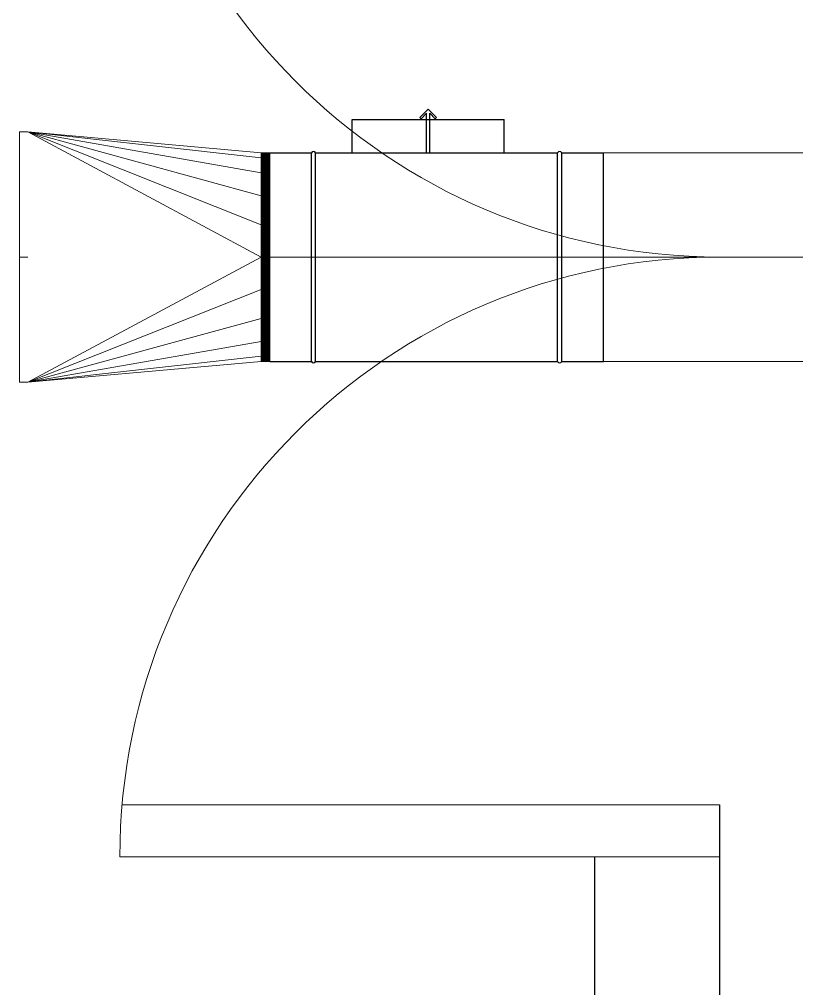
# Model space of a CAD drawing. Extents: x -57174 to 10055, y -18330 to 89882.
# Drawn here: x -34788 to -33856, y 71982 to 73144 of the extents above; entities that cross this region are included whole.
import ezdxf

# ---------------------------------------------------------------- set-up
doc = ezdxf.new("R2010")
doc.units = 0
doc.header["$LTSCALE"] = 50
doc.header["$MEASUREMENT"] = 0
doc.layers.get('0').update_dxf_attribs({"color": 8, "linetype": 'CONTINUOUS'})
for name, color, linetype in [('CAV', 150, 'CONTINUOUS'), ('duct return', 4, 'CONTINUOUS'), ('SUPPLY', 6, 'CONTINUOUS'), ('WALL', 8, 'CONTINUOUS'), ('WINDOOW', 8, 'CONTINUOUS'), ('XREF-ARCH', 8, 'CONTINUOUS')]:
    doc.layers.add(name, color=color, linetype=linetype)

# ---------------------------------------------------------------- blocks, each defined once
blk = doc.blocks.new('CAV 250 DIA')
for p, q in [((0, 400), (0, 350)), ((0, 400), (250, 400)), ((250, 400), (250, 350)), ((0, 350), (250, 350)), ((0, 345), (0, 55)), ((0, 345), (250, 345)), ((250, 345), (250, 55)), ((250, 301.1), (290, 301.1)), ((290, 301.1), (290, 119.1)), ((250, 212.1), (297.4, 212.1)), ((290.8, 218.7), (292.2, 220.1)), ((290.8, 218.7), (297.4, 212.1)), ((292.2, 220.1), (302.2, 210.1)), ((302.2, 210.1), (292.2, 200.1)), ((250, 208.1), (297.4, 208.1)), ((297.4, 208.1), (290.8, 201.6)), ((290.8, 201.6), (292.2, 200.1)), ((250, 119.1), (290, 119.1)), ((0, 55), (250, 55)), ((0, 50), (0, 0)), ((0, 50), (250, 50)), ((0, 50), (250, 50)), ((250, 50), (250, 0)), ((0, 0), (250, 0))]:
    blk.add_line(p, q)
for centre, start, end in [((0.9, 347.5), 109.4366, 250.5634), ((249.1, 347.5), 289.4366, 70.5634), ((0.9, 52.5), 109.4366, 250.5634), ((249.1, 52.5), 289.4366, 70.5634)]:
    blk.add_arc(centre, 2.65, start, end)
blk = doc.blocks.new('b d')
at = {"layer": 'WINDOOW', "color": 0, "lineweight": 0}
for p, q in [((67237.44, 17555.035), (67233.94, 17555.035)), ((67234.94, 17526.285), (67234.94, 17555.035)), ((67237.44, 17526.394), (67237.44, 17555.035))]:
    blk.add_line(p, q, dxfattribs=at)
for centre, start, end in [((67234.94, 17555.035), 270, 0), ((67292.44, 17555.035), 180, 270)]:
    blk.add_arc(centre, 28.75, start, end, dxfattribs=at)
blk = doc.blocks.new('PLAN')
at = {"layer": 'WALL', "linetype": 'Continuous'}
for p, q in [((6450, 11856.7), (6450, 10075.9)), ((6300, 11794.2), (6300, 10075.9))]:
    blk.add_line(p, q, dxfattribs=at)
at = {"layer": 'WINDOOW', "lineweight": 0, "xscale": -25, "yscale": 25, "zscale": 25, "rotation": 270}
blk.add_blockref('b d', (-432425.9, -1669079.3), dxfattribs=at)

msp = doc.modelspace()

# ---------------------------------------------------------------- linework, layer by layer
at = {"layer": 'duct return', "lineweight": 0}
msp.add_line((-34487.8, 72858.8), (-33459.9, 72858.8), dxfattribs=at)
at = {"layer": 'SUPPLY', "lineweight": 0}
for p, q in [((-34487.9, 72983.8, 3560.9), (-34487.9, 72733.8, 3560.9)), ((-34087.8, 72983.8), (-33459.8, 72983.5)), ((-34087.9, 72733.8), (-33459.9, 72733.5))]:
    msp.add_line(p, q, dxfattribs=at)
at = {"layer": 'SUPPLY', "lineweight": 0, "elevation": 3560.9, "flags": 128}
for points in [[(-34497.9, 72858.8), (-34777.7, 73008.8), (-34787.7, 73008.8)], [(-34787.7, 73008.8), (-34787.7, 72708.8), (-34777.7, 72708.8), (-34497.9, 72858.8)], [(-34497.9, 72932.3), (-34777.7, 73008.8)], [(-34497.9, 72959.9), (-34777.7, 73008.8), (-34497.9, 72897.5)], [(-34497.9, 72977.7), (-34777.7, 73008.8)], [(-34497.9, 72983.8), (-34777.7, 73008.8)], [(-34497.9, 72983.8), (-34497.9, 72733.8), (-34777.7, 72708.8)], [(-34487.9, 72983.8), (-34497.9, 72983.8)], [(-34487.9, 72983.8), (-34497.9, 72983.8)], [(-34497.9, 72983.8), (-34487.9, 72983.8)], [(-34497.9, 72983.7), (-34487.9, 72983.7)], [(-34497.9, 72983.7), (-34487.9, 72983.7)], [(-34497.9, 72983.7), (-34487.9, 72983.7)], [(-34497.9, 72983.6), (-34487.9, 72983.6)], [(-34487.9, 72983.6), (-34497.9, 72983.6)], [(-34497.9, 72983.6), (-34487.9, 72983.6)], [(-34497.9, 72983.5), (-34487.9, 72983.5)], [(-34497.9, 72983.5), (-34487.9, 72983.5)], [(-34497.9, 72983.5), (-34487.9, 72983.5)], [(-34497.9, 72983.4), (-34487.9, 72983.4)], [(-34497.9, 72983.4), (-34487.9, 72983.4)], [(-34487.9, 72983.3), (-34497.9, 72983.3)], [(-34497.9, 72983.3), (-34487.9, 72983.3)], [(-34497.9, 72983.2), (-34487.9, 72983.2)], [(-34487.9, 72983.1), (-34497.9, 72983.1)], [(-34497.9, 72983.1), (-34487.9, 72983.1)], [(-34497.9, 72983), (-34487.9, 72983)], [(-34497.9, 72983), (-34487.9, 72983)], [(-34497.9, 72982.9), (-34487.9, 72982.9)], [(-34497.9, 72982.8), (-34487.9, 72982.8)], [(-34497.9, 72982.8), (-34487.9, 72982.8)], [(-34497.9, 72982.7), (-34487.9, 72982.7)], [(-34497.9, 72982.6), (-34487.9, 72982.6)], [(-34497.9, 72982.5), (-34487.9, 72982.5)], [(-34497.9, 72982.4), (-34487.9, 72982.4)], [(-34497.9, 72982.3), (-34487.9, 72982.3)], [(-34497.9, 72982.3), (-34487.9, 72982.3)], [(-34497.9, 72982.2), (-34487.9, 72982.2)], [(-34497.9, 72982), (-34487.9, 72982)], [(-34497.9, 72982), (-34487.9, 72982)], [(-34497.9, 72981.9), (-34487.9, 72981.9)], [(-34497.9, 72981.8), (-34487.9, 72981.8)], [(-34497.9, 72981.7), (-34487.9, 72981.7)], [(-34497.9, 72981.5), (-34487.9, 72981.5)], [(-34497.9, 72981.4), (-34487.9, 72981.4)], [(-34497.9, 72981.3), (-34487.9, 72981.3)], [(-34497.9, 72981.2), (-34487.9, 72981.2)], [(-34497.9, 72981.1), (-34487.9, 72981.1)], [(-34497.9, 72981), (-34487.9, 72981)], [(-34497.9, 72980.8), (-34487.9, 72980.8)], [(-34497.9, 72980.7), (-34487.9, 72980.7)], [(-34497.9, 72980.6), (-34487.9, 72980.6)], [(-34497.9, 72980.5), (-34487.9, 72980.5)], [(-34497.9, 72980.3), (-34487.9, 72980.3)], [(-34497.9, 72980.2), (-34487.9, 72980.2)], [(-34497.9, 72980), (-34487.9, 72980)], [(-34497.9, 72979.9), (-34487.9, 72979.9)], [(-34497.9, 72979.8), (-34487.9, 72979.8)], [(-34497.9, 72979.6), (-34487.9, 72979.6)], [(-34497.9, 72979.5), (-34487.9, 72979.5)], [(-34497.9, 72979.3), (-34487.9, 72979.3)], [(-34497.9, 72979.2), (-34487.9, 72979.2)], [(-34497.9, 72979), (-34487.9, 72979)], [(-34497.9, 72978.8), (-34487.9, 72978.8)], [(-34497.9, 72978.7), (-34487.9, 72978.7)], [(-34497.9, 72978.5), (-34487.9, 72978.5)], [(-34497.9, 72978.4), (-34487.9, 72978.4)], [(-34497.9, 72978.2), (-34487.9, 72978.2)], [(-34497.9, 72978), (-34487.9, 72978)], [(-34497.9, 72977.8), (-34487.9, 72977.8)], [(-34497.9, 72977.6), (-34487.9, 72977.6)], [(-34497.9, 72977.5), (-34487.9, 72977.5)], [(-34497.9, 72977.3), (-34487.9, 72977.3)], [(-34497.9, 72977.1), (-34487.9, 72977.1)], [(-34497.9, 72976.9), (-34487.9, 72976.9)], [(-34497.9, 72976.7), (-34487.9, 72976.7)], [(-34497.9, 72976.6), (-34487.9, 72976.6)], [(-34497.9, 72976.3), (-34487.9, 72976.3)], [(-34497.9, 72976.1), (-34487.9, 72976.1)], [(-34497.9, 72976), (-34487.9, 72976)], [(-34497.9, 72975.8), (-34487.9, 72975.8)], [(-34497.9, 72975.5), (-34487.9, 72975.5)], [(-34497.9, 72975.3), (-34487.9, 72975.3)], [(-34497.9, 72975.1), (-34487.9, 72975.1)], [(-34497.9, 72974.9), (-34487.9, 72974.9)], [(-34497.9, 72974.7), (-34487.9, 72974.7)], [(-34497.9, 72974.5), (-34487.9, 72974.5)], [(-34497.9, 72974.2), (-34487.9, 72974.2)], [(-34497.9, 72974), (-34487.9, 72974)], [(-34497.9, 72973.8), (-34487.9, 72973.8)], [(-34497.9, 72973.6), (-34487.9, 72973.6)], [(-34497.9, 72973.4), (-34487.9, 72973.4)], [(-34497.9, 72973.1), (-34487.9, 72973.1)], [(-34497.9, 72972.9), (-34487.9, 72972.9)], [(-34497.9, 72972.7), (-34487.9, 72972.7)], [(-34497.9, 72972.4), (-34487.9, 72972.4)], [(-34497.9, 72972.2), (-34487.9, 72972.2)], [(-34497.9, 72971.9), (-34487.9, 72971.9)], [(-34497.9, 72971.7), (-34487.9, 72971.7)], [(-34497.9, 72971.4), (-34487.9, 72971.4)], [(-34497.9, 72971.2), (-34487.9, 72971.2)], [(-34497.9, 72970.9), (-34487.9, 72970.9)], [(-34497.9, 72970.7), (-34487.9, 72970.7)], [(-34497.9, 72970.4), (-34487.9, 72970.4)], [(-34497.9, 72970.2), (-34487.9, 72970.2)], [(-34497.9, 72969.9), (-34487.9, 72969.9)], [(-34497.9, 72969.6), (-34487.9, 72969.6)], [(-34497.9, 72969.4), (-34487.9, 72969.4)], [(-34497.9, 72969.1), (-34487.9, 72969.1)], [(-34497.9, 72968.8), (-34487.9, 72968.8)], [(-34497.9, 72968.5), (-34487.9, 72968.5)], [(-34497.9, 72968.3), (-34487.9, 72968.3)], [(-34497.9, 72968), (-34487.9, 72968)], [(-34497.9, 72967.7), (-34487.9, 72967.7)], [(-34497.9, 72967.4), (-34487.9, 72967.4)], [(-34497.9, 72967.1), (-34487.9, 72967.1)], [(-34497.9, 72966.9), (-34487.9, 72966.9)], [(-34497.9, 72966.6), (-34487.9, 72966.6)], [(-34497.9, 72966.3), (-34487.9, 72966.3)], [(-34497.9, 72966), (-34487.9, 72966)], [(-34497.9, 72965.7), (-34487.9, 72965.7)], [(-34497.9, 72965.4), (-34487.9, 72965.4)], [(-34497.9, 72965.1), (-34487.9, 72965.1)], [(-34497.9, 72964.8), (-34487.9, 72964.8)], [(-34497.9, 72964.5), (-34487.9, 72964.5)], [(-34497.9, 72964.1), (-34487.9, 72964.1)], [(-34497.9, 72963.8), (-34487.9, 72963.8)], [(-34497.9, 72963.5), (-34487.9, 72963.5)], [(-34497.9, 72963.2), (-34487.9, 72963.2)], [(-34497.9, 72962.9), (-34487.9, 72962.9)], [(-34497.9, 72962.6), (-34487.9, 72962.6)], [(-34497.9, 72962.2), (-34487.9, 72962.2)], [(-34497.9, 72961.9), (-34487.9, 72961.9)], [(-34497.9, 72961.6), (-34487.9, 72961.6)], [(-34497.9, 72961.3), (-34487.9, 72961.3)], [(-34497.9, 72960.9), (-34487.9, 72960.9)], [(-34497.9, 72960.6), (-34487.9, 72960.6)], [(-34497.9, 72960.3), (-34487.9, 72960.3)], [(-34497.9, 72959.9), (-34487.9, 72959.9)], [(-34497.9, 72959.6), (-34487.9, 72959.6)], [(-34497.9, 72959.3), (-34487.9, 72959.3)], [(-34497.9, 72958.9), (-34487.9, 72958.9)], [(-34497.9, 72958.6), (-34487.9, 72958.6)], [(-34497.9, 72958.2), (-34487.9, 72958.2)], [(-34497.9, 72957.9), (-34487.9, 72957.9)], [(-34497.9, 72957.5), (-34487.9, 72957.5)], [(-34497.9, 72957.2), (-34487.9, 72957.2)], [(-34497.9, 72956.8), (-34487.9, 72956.8)], [(-34497.9, 72956.5), (-34487.9, 72956.5)], [(-34497.9, 72956.1), (-34487.9, 72956.1)], [(-34497.9, 72955.7), (-34487.9, 72955.7)], [(-34497.9, 72955.4), (-34487.9, 72955.4)], [(-34497.9, 72955), (-34487.9, 72955)], [(-34497.9, 72954.6), (-34487.9, 72954.6)], [(-34497.9, 72954.3), (-34487.9, 72954.3)], [(-34497.9, 72953.9), (-34487.9, 72953.9)], [(-34497.9, 72953.5), (-34487.9, 72953.5)], [(-34497.9, 72953.1), (-34487.9, 72953.1)], [(-34497.9, 72952.8), (-34487.9, 72952.8)], [(-34497.9, 72952.4), (-34487.9, 72952.4)], [(-34497.9, 72952), (-34487.9, 72952)], [(-34497.9, 72951.6), (-34487.9, 72951.6)], [(-34497.9, 72951.2), (-34487.9, 72951.2)], [(-34497.9, 72950.8), (-34487.9, 72950.8)], [(-34497.9, 72950.4), (-34487.9, 72950.4)], [(-34497.9, 72950), (-34487.9, 72950)], [(-34497.9, 72949.7), (-34487.9, 72949.7)], [(-34497.9, 72949.2), (-34487.9, 72949.2)], [(-34497.9, 72948.9), (-34487.9, 72948.9)], [(-34497.9, 72948.4), (-34487.9, 72948.4)], [(-34497.9, 72948.1), (-34487.9, 72948.1)], [(-34497.9, 72947.6), (-34487.9, 72947.6)], [(-34497.9, 72947.2), (-34487.9, 72947.2)], [(-34497.9, 72946.8), (-34487.9, 72946.8)], [(-34497.9, 72946.4), (-34487.9, 72946.4)], [(-34497.9, 72946), (-34487.9, 72946)], [(-34497.9, 72945.6), (-34487.9, 72945.6)], [(-34497.9, 72945.2), (-34487.9, 72945.2)], [(-34497.9, 72944.8), (-34487.9, 72944.8)], [(-34497.9, 72944.4), (-34487.9, 72944.4)], [(-34497.9, 72943.9), (-34487.9, 72943.9)], [(-34497.9, 72943.5), (-34487.9, 72943.5)], [(-34497.9, 72943.1), (-34487.9, 72943.1)], [(-34497.9, 72942.7), (-34487.9, 72942.7)], [(-34497.9, 72942.2), (-34487.9, 72942.2)], [(-34497.9, 72941.8), (-34487.9, 72941.8)], [(-34497.9, 72941.4), (-34487.9, 72941.4)], [(-34497.9, 72940.9), (-34487.9, 72940.9)], [(-34497.9, 72940.5), (-34487.9, 72940.5)], [(-34497.9, 72940.1), (-34487.9, 72940.1)], [(-34497.9, 72939.6), (-34487.9, 72939.6)], [(-34497.9, 72939.2), (-34487.9, 72939.2)], [(-34497.9, 72938.7), (-34487.9, 72938.7)], [(-34497.9, 72938.3), (-34487.9, 72938.3)], [(-34497.9, 72937.9), (-34487.9, 72937.9)], [(-34497.9, 72937.4), (-34487.9, 72937.4)], [(-34497.9, 72937), (-34487.9, 72937)], [(-34497.9, 72936.5), (-34487.9, 72936.5)], [(-34497.9, 72936.1), (-34487.9, 72936.1)], [(-34497.9, 72935.6), (-34487.9, 72935.6)], [(-34497.9, 72935.1), (-34487.9, 72935.1)], [(-34497.9, 72934.7), (-34487.9, 72934.7)], [(-34497.9, 72934.2), (-34487.9, 72934.2)], [(-34497.9, 72933.8), (-34487.9, 72933.8)], [(-34497.9, 72933.3), (-34487.9, 72933.3)], [(-34497.9, 72932.9), (-34487.9, 72932.9)], [(-34497.9, 72932.4), (-34487.9, 72932.4)], [(-34497.9, 72931.9), (-34487.9, 72931.9)], [(-34497.9, 72931.4), (-34487.9, 72931.4)], [(-34497.9, 72931), (-34487.9, 72931)], [(-34497.9, 72930.5), (-34487.9, 72930.5)], [(-34497.9, 72930), (-34487.9, 72930)], [(-34497.9, 72929.6), (-34487.9, 72929.6)], [(-34497.9, 72929.1), (-34487.9, 72929.1)], [(-34497.9, 72928.6), (-34487.9, 72928.6)], [(-34497.9, 72928.1), (-34487.9, 72928.1)], [(-34497.9, 72927.7), (-34487.9, 72927.7)], [(-34497.9, 72927.2), (-34487.9, 72927.2)], [(-34497.9, 72926.7), (-34487.9, 72926.7)], [(-34497.9, 72926.2), (-34487.9, 72926.2)], [(-34497.9, 72925.7), (-34487.9, 72925.7)], [(-34497.9, 72925.2), (-34487.9, 72925.2)], [(-34497.9, 72924.7), (-34487.9, 72924.7)], [(-34497.9, 72924.3), (-34487.9, 72924.3)], [(-34497.9, 72923.8), (-34487.9, 72923.8)], [(-34497.9, 72923.3), (-34487.9, 72923.3)], [(-34497.9, 72922.8), (-34487.9, 72922.8)], [(-34497.9, 72922.3), (-34487.9, 72922.3)], [(-34497.9, 72921.8), (-34487.9, 72921.8)], [(-34497.9, 72921.3), (-34487.9, 72921.3)], [(-34497.9, 72920.8), (-34487.9, 72920.8)], [(-34497.9, 72920.3), (-34487.9, 72920.3)], [(-34497.9, 72919.8), (-34487.9, 72919.8)], [(-34497.9, 72919.3), (-34487.9, 72919.3)], [(-34497.9, 72918.8), (-34487.9, 72918.8)], [(-34497.9, 72918.3), (-34487.9, 72918.3)], [(-34497.9, 72917.8), (-34487.9, 72917.8)], [(-34497.9, 72917.3), (-34487.9, 72917.3)], [(-34497.9, 72916.8), (-34487.9, 72916.8)], [(-34497.9, 72916.3), (-34487.9, 72916.3)], [(-34497.9, 72915.7), (-34487.9, 72915.7)], [(-34497.9, 72915.2), (-34487.9, 72915.2)], [(-34497.9, 72914.7), (-34487.9, 72914.7)], [(-34497.9, 72914.2), (-34487.9, 72914.2)], [(-34497.9, 72913.7), (-34487.9, 72913.7)], [(-34497.9, 72913.2), (-34487.9, 72913.2)], [(-34497.9, 72912.7), (-34487.9, 72912.7)], [(-34497.9, 72912.1), (-34487.9, 72912.1)], [(-34497.9, 72911.6), (-34487.9, 72911.6)], [(-34497.9, 72911.1), (-34487.9, 72911.1)], [(-34497.9, 72910.6), (-34487.9, 72910.6)], [(-34497.9, 72910), (-34487.9, 72910)], [(-34497.9, 72909.5), (-34487.9, 72909.5)], [(-34497.9, 72909), (-34487.9, 72909)], [(-34497.9, 72908.5), (-34487.9, 72908.5)], [(-34497.9, 72907.9), (-34487.9, 72907.9)], [(-34497.9, 72907.4), (-34487.9, 72907.4)], [(-34497.9, 72906.9), (-34487.9, 72906.9)], [(-34497.9, 72906.3), (-34487.9, 72906.3)], [(-34497.9, 72905.8), (-34487.9, 72905.8)], [(-34497.9, 72905.3), (-34487.9, 72905.3)], [(-34497.9, 72904.7), (-34487.9, 72904.7)], [(-34497.9, 72904.2), (-34487.9, 72904.2)], [(-34497.9, 72903.7), (-34487.9, 72903.7)], [(-34497.9, 72903.1), (-34487.9, 72903.1)], [(-34497.9, 72902.6), (-34487.9, 72902.6)], [(-34497.9, 72902), (-34487.9, 72902)], [(-34497.9, 72901.5), (-34487.9, 72901.5)], [(-34497.9, 72900.9), (-34487.9, 72900.9)], [(-34497.9, 72900.4), (-34487.9, 72900.4)], [(-34497.9, 72899.9), (-34487.9, 72899.9)], [(-34497.9, 72899.3), (-34487.9, 72899.3)], [(-34497.9, 72898.8), (-34487.9, 72898.8)], [(-34497.9, 72898.2), (-34487.9, 72898.2)], [(-34497.9, 72897.7), (-34487.9, 72897.7)], [(-34497.9, 72897.1), (-34487.9, 72897.1)], [(-34497.9, 72896.6), (-34487.9, 72896.6)], [(-34497.9, 72896), (-34487.9, 72896)], [(-34497.9, 72895.5), (-34487.9, 72895.5)], [(-34497.9, 72894.9), (-34487.9, 72894.9)], [(-34497.9, 72894.4), (-34487.9, 72894.4)], [(-34497.9, 72893.9), (-34487.9, 72893.9)], [(-34497.9, 72893.3), (-34487.9, 72893.3)], [(-34497.9, 72892.7), (-34487.9, 72892.7)], [(-34497.9, 72892.2), (-34487.9, 72892.2)], [(-34497.9, 72891.6), (-34487.9, 72891.6)], [(-34497.9, 72891.1), (-34487.9, 72891.1)], [(-34497.9, 72890.5), (-34487.9, 72890.5)], [(-34497.9, 72890), (-34487.9, 72890)], [(-34497.9, 72889.4), (-34487.9, 72889.4)], [(-34497.9, 72888.8), (-34487.9, 72888.8)], [(-34497.9, 72888.3), (-34487.9, 72888.3)], [(-34497.9, 72887.7), (-34487.9, 72887.7)], [(-34497.9, 72887.2), (-34487.9, 72887.2)], [(-34497.9, 72886.6), (-34487.9, 72886.6)], [(-34497.9, 72886), (-34487.9, 72886)], [(-34497.9, 72885.5), (-34487.9, 72885.5)], [(-34497.9, 72884.9), (-34487.9, 72884.9)], [(-34497.9, 72884.4), (-34487.9, 72884.4)], [(-34497.9, 72883.8), (-34487.9, 72883.8)], [(-34497.9, 72883.2), (-34487.9, 72883.2)], [(-34497.9, 72882.7), (-34487.9, 72882.7)], [(-34497.9, 72882.1), (-34487.9, 72882.1)], [(-34497.9, 72881.5), (-34487.9, 72881.5)], [(-34497.9, 72881), (-34487.9, 72881)], [(-34497.9, 72880.4), (-34487.9, 72880.4)], [(-34497.9, 72879.8), (-34487.9, 72879.8)], [(-34497.9, 72879.3), (-34487.9, 72879.3)], [(-34497.9, 72878.7), (-34487.9, 72878.7)], [(-34497.9, 72878.1), (-34487.9, 72878.1)], [(-34497.9, 72877.6), (-34487.9, 72877.6)], [(-34497.9, 72877), (-34487.9, 72877)], [(-34497.9, 72876.4), (-34487.9, 72876.4)], [(-34497.9, 72875.9), (-34487.9, 72875.9)], [(-34497.9, 72875.3), (-34487.9, 72875.3)], [(-34497.9, 72874.7), (-34487.9, 72874.7)], [(-34497.9, 72874.1), (-34487.9, 72874.1)], [(-34497.9, 72873.6), (-34487.9, 72873.6)], [(-34497.9, 72873), (-34487.9, 72873)], [(-34497.9, 72872.4), (-34487.9, 72872.4)], [(-34497.9, 72871.9), (-34487.9, 72871.9)], [(-34497.9, 72871.3), (-34487.9, 72871.3)], [(-34497.9, 72870.7), (-34487.9, 72870.7)], [(-34497.9, 72870.1), (-34487.9, 72870.1)], [(-34497.9, 72869.6), (-34487.9, 72869.6)], [(-34497.9, 72869), (-34487.9, 72869)], [(-34497.9, 72868.4), (-34487.9, 72868.4)], [(-34497.9, 72867.8), (-34487.9, 72867.8)], [(-34497.9, 72867.3), (-34487.9, 72867.3)], [(-34497.9, 72866.7), (-34487.9, 72866.7)], [(-34497.9, 72866.1), (-34487.9, 72866.1)], [(-34497.9, 72865.5), (-34487.9, 72865.5)], [(-34497.9, 72865), (-34487.9, 72865)], [(-34497.9, 72864.4), (-34487.9, 72864.4)], [(-34497.9, 72863.8), (-34487.9, 72863.8)], [(-34497.9, 72863.2), (-34487.9, 72863.2)], [(-34497.9, 72862.7), (-34487.9, 72862.7)], [(-34497.9, 72862.1), (-34487.9, 72862.1)], [(-34497.9, 72861.5), (-34487.9, 72861.5)], [(-34497.9, 72860.9), (-34487.9, 72860.9)], [(-34497.9, 72860.4), (-34487.9, 72860.4)], [(-34497.9, 72859.8), (-34487.9, 72859.8)], [(-34497.9, 72859.2), (-34487.9, 72859.2)], [(-34497.9, 72858.8), (-34487.9, 72858.8)], [(-34497.9, 72858.7), (-34487.9, 72858.7)], [(-34497.9, 72858.3), (-34487.9, 72858.3)], [(-34497.9, 72858.1), (-34487.9, 72858.1)], [(-34497.9, 72857.7), (-34487.9, 72857.7)], [(-34497.9, 72857.5), (-34487.9, 72857.5)], [(-34497.9, 72857.1), (-34487.9, 72857.1)], [(-34497.9, 72856.9), (-34487.9, 72856.9)], [(-34497.9, 72856.5), (-34487.9, 72856.5)], [(-34497.9, 72856.3), (-34487.9, 72856.3)], [(-34497.9, 72856), (-34487.9, 72856)], [(-34497.9, 72855.8), (-34487.9, 72855.8)], [(-34497.9, 72855.4), (-34487.9, 72855.4)], [(-34497.9, 72855.2), (-34487.9, 72855.2)], [(-34497.9, 72854.8), (-34487.9, 72854.8)], [(-34497.9, 72854.6), (-34487.9, 72854.6)], [(-34497.9, 72854.2), (-34487.9, 72854.2)], [(-34497.9, 72854), (-34487.9, 72854)], [(-34497.9, 72853.7), (-34487.9, 72853.7)], [(-34497.9, 72853.4), (-34487.9, 72853.4)], [(-34497.9, 72853.1), (-34487.9, 72853.1)], [(-34497.9, 72852.9), (-34487.9, 72852.9)], [(-34497.9, 72852.5), (-34487.9, 72852.5)], [(-34497.9, 72852.3), (-34487.9, 72852.3)], [(-34497.9, 72851.9), (-34487.9, 72851.9)], [(-34497.9, 72851.7), (-34487.9, 72851.7)], [(-34497.9, 72851.3), (-34487.9, 72851.3)], [(-34497.9, 72851.2), (-34487.9, 72851.2)], [(-34497.9, 72850.8), (-34487.9, 72850.8)], [(-34497.9, 72850.6), (-34487.9, 72850.6)], [(-34497.9, 72850.2), (-34487.9, 72850.2)], [(-34497.9, 72850), (-34487.9, 72850)], [(-34497.9, 72849.6), (-34487.9, 72849.6)], [(-34497.9, 72849.4), (-34487.9, 72849.4)], [(-34497.9, 72849), (-34487.9, 72849)], [(-34497.9, 72848.9), (-34487.9, 72848.9)], [(-34497.9, 72848.5), (-34487.9, 72848.5)], [(-34497.9, 72848.3), (-34487.9, 72848.3)], [(-34497.9, 72847.9), (-34487.9, 72847.9)], [(-34497.9, 72847.7), (-34487.9, 72847.7)], [(-34497.9, 72847.3), (-34487.9, 72847.3)], [(-34497.9, 72847.2), (-34487.9, 72847.2)], [(-34497.9, 72846.8), (-34487.9, 72846.8)], [(-34497.9, 72846.6), (-34487.9, 72846.6)], [(-34497.9, 72846.2), (-34487.9, 72846.2)], [(-34497.9, 72846), (-34487.9, 72846)], [(-34497.9, 72845.6), (-34487.9, 72845.6)], [(-34497.9, 72845.4), (-34487.9, 72845.4)], [(-34497.9, 72845.1), (-34487.9, 72845.1)], [(-34497.9, 72844.8), (-34487.9, 72844.8)], [(-34497.9, 72844.5), (-34487.9, 72844.5)], [(-34497.9, 72844.3), (-34487.9, 72844.3)], [(-34497.9, 72843.9), (-34487.9, 72843.9)], [(-34497.9, 72843.7), (-34487.9, 72843.7)], [(-34497.9, 72843.3), (-34487.9, 72843.3)], [(-34497.9, 72843.1), (-34487.9, 72843.1)], [(-34497.9, 72842.7), (-34487.9, 72842.7)], [(-34497.9, 72842.6), (-34487.9, 72842.6)], [(-34497.9, 72842.2), (-34487.9, 72842.2)], [(-34497.9, 72842), (-34487.9, 72842)], [(-34497.9, 72841.6), (-34487.9, 72841.6)], [(-34497.9, 72841.4), (-34487.9, 72841.4)], [(-34497.9, 72841), (-34487.9, 72841)], [(-34497.9, 72840.9), (-34487.9, 72840.9)], [(-34497.9, 72840.5), (-34487.9, 72840.5)], [(-34497.9, 72840.3), (-34487.9, 72840.3)], [(-34497.9, 72839.9), (-34487.9, 72839.9)], [(-34497.9, 72839.7), (-34487.9, 72839.7)], [(-34497.9, 72839.3), (-34487.9, 72839.3)], [(-34497.9, 72839.1), (-34487.9, 72839.1)], [(-34497.9, 72838.8), (-34487.9, 72838.8)], [(-34497.9, 72838.6), (-34487.9, 72838.6)], [(-34497.9, 72838.2), (-34487.9, 72838.2)], [(-34497.9, 72838), (-34487.9, 72838)], [(-34497.9, 72837.6), (-34487.9, 72837.6)], [(-34497.9, 72837.5), (-34487.9, 72837.5)], [(-34497.9, 72837.1), (-34487.9, 72837.1)], [(-34497.9, 72836.9), (-34487.9, 72836.9)], [(-34497.9, 72836.5), (-34487.9, 72836.5)], [(-34497.9, 72836.3), (-34487.9, 72836.3)], [(-34497.9, 72836), (-34487.9, 72836)], [(-34497.9, 72835.7), (-34487.9, 72835.7)], [(-34497.9, 72835.4), (-34487.9, 72835.4)], [(-34497.9, 72835.2), (-34487.9, 72835.2)], [(-34497.9, 72834.8), (-34487.9, 72834.8)], [(-34497.9, 72834.6), (-34487.9, 72834.6)], [(-34497.9, 72834.2), (-34487.9, 72834.2)], [(-34497.9, 72834.1), (-34487.9, 72834.1)], [(-34497.9, 72833.7), (-34487.9, 72833.7)], [(-34497.9, 72833.5), (-34487.9, 72833.5)], [(-34497.9, 72833.1), (-34487.9, 72833.1)], [(-34497.9, 72832.9), (-34487.9, 72832.9)], [(-34497.9, 72832.6), (-34487.9, 72832.6)], [(-34497.9, 72832.4), (-34487.9, 72832.4)], [(-34497.9, 72832), (-34487.9, 72832)], [(-34497.9, 72831.8), (-34487.9, 72831.8)], [(-34497.9, 72831.4), (-34487.9, 72831.4)], [(-34497.9, 72831.3), (-34487.9, 72831.3)], [(-34497.9, 72830.9), (-34487.9, 72830.9)], [(-34497.9, 72830.7), (-34487.9, 72830.7)], [(-34497.9, 72830.3), (-34487.9, 72830.3)], [(-34497.9, 72830.1), (-34487.9, 72830.1)], [(-34497.9, 72829.7), (-34487.9, 72829.7)], [(-34497.9, 72829.6), (-34487.9, 72829.6)], [(-34497.9, 72829.2), (-34487.9, 72829.2)], [(-34497.9, 72829), (-34487.9, 72829)], [(-34497.9, 72828.6), (-34487.9, 72828.6)], [(-34497.9, 72828.4), (-34487.9, 72828.4)], [(-34497.9, 72828.1), (-34487.9, 72828.1)], [(-34497.9, 72827.9), (-34487.9, 72827.9)], [(-34497.9, 72827.5), (-34487.9, 72827.5)], [(-34497.9, 72827.3), (-34487.9, 72827.3)], [(-34497.9, 72827), (-34487.9, 72827)], [(-34497.9, 72826.8), (-34487.9, 72826.8)], [(-34497.9, 72826.4), (-34487.9, 72826.4)], [(-34497.9, 72826.2), (-34487.9, 72826.2)], [(-34497.9, 72825.8), (-34487.9, 72825.8)], [(-34497.9, 72825.7), (-34487.9, 72825.7)], [(-34497.9, 72825.3), (-34487.9, 72825.3)], [(-34497.9, 72825.1), (-34487.9, 72825.1)], [(-34497.9, 72824.7), (-34487.9, 72824.7)], [(-34497.9, 72824.5), (-34487.9, 72824.5)], [(-34497.9, 72824.2), (-34487.9, 72824.2)], [(-34497.9, 72824), (-34487.9, 72824)], [(-34497.9, 72823.6), (-34487.9, 72823.6)], [(-34497.9, 72823.4), (-34487.9, 72823.4)], [(-34497.9, 72823.1), (-34487.9, 72823.1)], [(-34497.9, 72822.9), (-34487.9, 72822.9)], [(-34497.9, 72822.5), (-34487.9, 72822.5)], [(-34497.9, 72757.7), (-34777.7, 72708.8), (-34497.9, 72820.2)], [(-34497.9, 72822.4), (-34487.9, 72822.4)], [(-34497.9, 72822), (-34487.9, 72822)], [(-34497.9, 72821.8), (-34487.9, 72821.8)], [(-34497.9, 72821.4), (-34487.9, 72821.4)], [(-34497.9, 72821.2), (-34487.9, 72821.2)], [(-34497.9, 72820.9), (-34487.9, 72820.9)], [(-34497.9, 72820.7), (-34487.9, 72820.7)], [(-34497.9, 72820.3), (-34487.9, 72820.3)], [(-34497.9, 72820.1), (-34487.9, 72820.1)], [(-34497.9, 72819.8), (-34487.9, 72819.8)], [(-34497.9, 72819.6), (-34487.9, 72819.6)], [(-34497.9, 72819.3), (-34487.9, 72819.3)], [(-34497.9, 72819), (-34487.9, 72819)], [(-34497.9, 72818.7), (-34487.9, 72818.7)], [(-34497.9, 72818.5), (-34487.9, 72818.5)], [(-34497.9, 72818.2), (-34487.9, 72818.2)], [(-34497.9, 72818), (-34487.9, 72818)], [(-34497.9, 72817.6), (-34487.9, 72817.6)], [(-34497.9, 72817.4), (-34487.9, 72817.4)], [(-34497.9, 72817.1), (-34487.9, 72817.1)], [(-34497.9, 72816.9), (-34487.9, 72816.9)], [(-34497.9, 72816.5), (-34487.9, 72816.5)], [(-34497.9, 72816.3), (-34487.9, 72816.3)], [(-34497.9, 72816), (-34487.9, 72816)], [(-34497.9, 72815.8), (-34487.9, 72815.8)], [(-34497.9, 72815.4), (-34487.9, 72815.4)], [(-34497.9, 72815.3), (-34487.9, 72815.3)], [(-34497.9, 72814.9), (-34487.9, 72814.9)], [(-34497.9, 72814.7), (-34487.9, 72814.7)], [(-34497.9, 72814.4), (-34487.9, 72814.4)], [(-34497.9, 72814.2), (-34487.9, 72814.2)], [(-34497.9, 72813.8), (-34487.9, 72813.8)], [(-34497.9, 72813.6), (-34487.9, 72813.6)], [(-34497.9, 72813.3), (-34487.9, 72813.3)], [(-34497.9, 72813.1), (-34487.9, 72813.1)], [(-34497.9, 72812.7), (-34487.9, 72812.7)], [(-34497.9, 72812.6), (-34487.9, 72812.6)], [(-34497.9, 72812.2), (-34487.9, 72812.2)], [(-34497.9, 72812), (-34487.9, 72812)], [(-34497.9, 72811.7), (-34487.9, 72811.7)], [(-34497.9, 72811.5), (-34487.9, 72811.5)], [(-34497.9, 72811.2), (-34487.9, 72811.2)], [(-34497.9, 72811), (-34487.9, 72811)], [(-34497.9, 72810.6), (-34487.9, 72810.6)], [(-34497.9, 72810.4), (-34487.9, 72810.4)], [(-34497.9, 72810.1), (-34487.9, 72810.1)], [(-34497.9, 72809.9), (-34487.9, 72809.9)], [(-34497.9, 72809.6), (-34487.9, 72809.6)], [(-34497.9, 72809.4), (-34487.9, 72809.4)], [(-34497.9, 72809), (-34487.9, 72809)], [(-34497.9, 72808.8), (-34487.9, 72808.8)], [(-34497.9, 72808.5), (-34487.9, 72808.5)], [(-34497.9, 72808.3), (-34487.9, 72808.3)], [(-34497.9, 72808), (-34487.9, 72808)], [(-34497.9, 72807.8), (-34487.9, 72807.8)], [(-34497.9, 72807.5), (-34487.9, 72807.5)], [(-34497.9, 72807.3), (-34487.9, 72807.3)], [(-34497.9, 72806.9), (-34487.9, 72806.9)], [(-34497.9, 72806.7), (-34487.9, 72806.7)], [(-34497.9, 72806.4), (-34487.9, 72806.4)], [(-34497.9, 72806.2), (-34487.9, 72806.2)], [(-34497.9, 72805.9), (-34487.9, 72805.9)], [(-34497.9, 72805.7), (-34487.9, 72805.7)], [(-34497.9, 72805.4), (-34487.9, 72805.4)], [(-34497.9, 72805.2), (-34487.9, 72805.2)], [(-34497.9, 72804.9), (-34487.9, 72804.9)], [(-34497.9, 72804.7), (-34487.9, 72804.7)], [(-34497.9, 72804.3), (-34487.9, 72804.3)], [(-34497.9, 72804.1), (-34487.9, 72804.1)], [(-34497.9, 72803.8), (-34487.9, 72803.8)], [(-34497.9, 72803.6), (-34487.9, 72803.6)], [(-34497.9, 72803.3), (-34487.9, 72803.3)], [(-34497.9, 72803.1), (-34487.9, 72803.1)], [(-34497.9, 72802.8), (-34487.9, 72802.8)], [(-34497.9, 72802.6), (-34487.9, 72802.6)], [(-34497.9, 72802.3), (-34487.9, 72802.3)], [(-34497.9, 72802.1), (-34487.9, 72802.1)], [(-34497.9, 72801.8), (-34487.9, 72801.8)], [(-34497.9, 72801.6), (-34487.9, 72801.6)], [(-34497.9, 72801.3), (-34487.9, 72801.3)], [(-34497.9, 72801.1), (-34487.9, 72801.1)], [(-34497.9, 72800.7), (-34487.9, 72800.7)], [(-34497.9, 72800.6), (-34487.9, 72800.6)], [(-34497.9, 72800.2), (-34487.9, 72800.2)], [(-34497.9, 72800), (-34487.9, 72800)], [(-34497.9, 72799.7), (-34487.9, 72799.7)], [(-34497.9, 72799.5), (-34487.9, 72799.5)], [(-34497.9, 72799.2), (-34487.9, 72799.2)], [(-34497.9, 72799), (-34487.9, 72799)], [(-34497.9, 72798.7), (-34487.9, 72798.7)], [(-34497.9, 72798.5), (-34487.9, 72798.5)], [(-34497.9, 72798.2), (-34487.9, 72798.2)], [(-34497.9, 72798), (-34487.9, 72798)], [(-34497.9, 72797.7), (-34487.9, 72797.7)], [(-34497.9, 72797.5), (-34487.9, 72797.5)], [(-34497.9, 72797.2), (-34487.9, 72797.2)], [(-34497.9, 72797), (-34487.9, 72797)], [(-34497.9, 72796.7), (-34487.9, 72796.7)], [(-34497.9, 72796.5), (-34487.9, 72796.5)], [(-34497.9, 72796.2), (-34487.9, 72796.2)], [(-34497.9, 72796), (-34487.9, 72796)], [(-34497.9, 72795.7), (-34487.9, 72795.7)], [(-34497.9, 72795.5), (-34487.9, 72795.5)], [(-34497.9, 72795.2), (-34487.9, 72795.2)], [(-34497.9, 72795), (-34487.9, 72795)], [(-34497.9, 72794.7), (-34487.9, 72794.7)], [(-34497.9, 72794.5), (-34487.9, 72794.5)], [(-34497.9, 72794.2), (-34487.9, 72794.2)], [(-34497.9, 72794), (-34487.9, 72794)], [(-34497.9, 72793.7), (-34487.9, 72793.7)], [(-34497.9, 72793.6), (-34487.9, 72793.6)], [(-34497.9, 72793.2), (-34487.9, 72793.2)], [(-34497.9, 72793.1), (-34487.9, 72793.1)], [(-34497.9, 72792.7), (-34487.9, 72792.7)], [(-34497.9, 72792.6), (-34487.9, 72792.6)], [(-34497.9, 72792.3), (-34487.9, 72792.3)], [(-34497.9, 72792.1), (-34487.9, 72792.1)], [(-34497.9, 72791.8), (-34487.9, 72791.8)], [(-34497.9, 72791.6), (-34487.9, 72791.6)], [(-34497.9, 72791.3), (-34487.9, 72791.3)], [(-34497.9, 72791.1), (-34487.9, 72791.1)], [(-34497.9, 72790.8), (-34487.9, 72790.8)], [(-34497.9, 72790.6), (-34487.9, 72790.6)], [(-34497.9, 72790.3), (-34487.9, 72790.3)], [(-34497.9, 72790.2), (-34487.9, 72790.2)], [(-34497.9, 72789.8), (-34487.9, 72789.8)], [(-34497.9, 72789.7), (-34487.9, 72789.7)], [(-34497.9, 72789.4), (-34487.9, 72789.4)], [(-34497.9, 72789.2), (-34487.9, 72789.2)], [(-34497.9, 72788.9), (-34487.9, 72788.9)], [(-34497.9, 72788.7), (-34487.9, 72788.7)], [(-34497.9, 72788.4), (-34487.9, 72788.4)], [(-34497.9, 72788.2), (-34487.9, 72788.2)], [(-34497.9, 72787.9), (-34487.9, 72787.9)], [(-34497.9, 72787.8), (-34487.9, 72787.8)], [(-34497.9, 72740), (-34777.7, 72708.8), (-34497.9, 72785.3)], [(-34497.9, 72787.4), (-34487.9, 72787.4)], [(-34497.9, 72787.3), (-34487.9, 72787.3)], [(-34497.9, 72787), (-34487.9, 72787)], [(-34497.9, 72786.8), (-34487.9, 72786.8)], [(-34497.9, 72786.5), (-34487.9, 72786.5)], [(-34497.9, 72786.4), (-34487.9, 72786.4)], [(-34497.9, 72786), (-34487.9, 72786)], [(-34497.9, 72785.9), (-34487.9, 72785.9)], [(-34497.9, 72785.6), (-34487.9, 72785.6)], [(-34497.9, 72785.4), (-34487.9, 72785.4)], [(-34497.9, 72785.1), (-34487.9, 72785.1)], [(-34497.9, 72785), (-34487.9, 72785)], [(-34497.9, 72784.6), (-34487.9, 72784.6)], [(-34497.9, 72784.5), (-34487.9, 72784.5)], [(-34497.9, 72784.2), (-34487.9, 72784.2)], [(-34497.9, 72784), (-34487.9, 72784)], [(-34497.9, 72783.7), (-34487.9, 72783.7)], [(-34497.9, 72783.6), (-34487.9, 72783.6)], [(-34497.9, 72783.3), (-34487.9, 72783.3)], [(-34497.9, 72783.1), (-34487.9, 72783.1)], [(-34497.9, 72782.8), (-34487.9, 72782.8)], [(-34497.9, 72782.7), (-34487.9, 72782.7)], [(-34497.9, 72782.4), (-34487.9, 72782.4)], [(-34497.9, 72782.2), (-34487.9, 72782.2)], [(-34497.9, 72781.9), (-34487.9, 72781.9)], [(-34497.9, 72781.7), (-34487.9, 72781.7)], [(-34497.9, 72781.4), (-34487.9, 72781.4)], [(-34497.9, 72781.3), (-34487.9, 72781.3)], [(-34497.9, 72781), (-34487.9, 72781)], [(-34497.9, 72780.9), (-34487.9, 72780.9)], [(-34497.9, 72780.5), (-34487.9, 72780.5)], [(-34497.9, 72780.4), (-34487.9, 72780.4)], [(-34497.9, 72780.1), (-34487.9, 72780.1)], [(-34497.9, 72779.9), (-34487.9, 72779.9)], [(-34497.9, 72779.6), (-34487.9, 72779.6)], [(-34497.9, 72779.5), (-34487.9, 72779.5)], [(-34497.9, 72779.2), (-34487.9, 72779.2)], [(-34497.9, 72779.1), (-34487.9, 72779.1)], [(-34497.9, 72778.8), (-34487.9, 72778.8)], [(-34497.9, 72778.6), (-34487.9, 72778.6)], [(-34497.9, 72778.3), (-34487.9, 72778.3)], [(-34497.9, 72778.2), (-34487.9, 72778.2)], [(-34497.9, 72777.9), (-34487.9, 72777.9)], [(-34497.9, 72777.7), (-34487.9, 72777.7)], [(-34497.9, 72777.5), (-34487.9, 72777.5)], [(-34497.9, 72777.3), (-34487.9, 72777.3)], [(-34497.9, 72777), (-34487.9, 72777)], [(-34497.9, 72776.9), (-34487.9, 72776.9)], [(-34497.9, 72776.6), (-34487.9, 72776.6)], [(-34497.9, 72776.4), (-34487.9, 72776.4)], [(-34497.9, 72776.1), (-34487.9, 72776.1)], [(-34497.9, 72776), (-34487.9, 72776)], [(-34497.9, 72775.7), (-34487.9, 72775.7)], [(-34497.9, 72775.6), (-34487.9, 72775.6)], [(-34497.9, 72775.3), (-34487.9, 72775.3)], [(-34497.9, 72775.2), (-34487.9, 72775.2)], [(-34497.9, 72774.9), (-34487.9, 72774.9)], [(-34497.9, 72774.7), (-34487.9, 72774.7)], [(-34497.9, 72774.4), (-34487.9, 72774.4)], [(-34497.9, 72774.3), (-34487.9, 72774.3)], [(-34497.9, 72774), (-34487.9, 72774)], [(-34497.9, 72773.9), (-34487.9, 72773.9)], [(-34497.9, 72773.6), (-34487.9, 72773.6)], [(-34497.9, 72773.4), (-34487.9, 72773.4)], [(-34497.9, 72773.2), (-34487.9, 72773.2)], [(-34497.9, 72773), (-34487.9, 72773)], [(-34497.9, 72772.8), (-34487.9, 72772.8)], [(-34497.9, 72772.6), (-34487.9, 72772.6)], [(-34497.9, 72772.3), (-34487.9, 72772.3)], [(-34497.9, 72772.2), (-34487.9, 72772.2)], [(-34497.9, 72771.9), (-34487.9, 72771.9)], [(-34497.9, 72771.8), (-34487.9, 72771.8)], [(-34497.9, 72771.5), (-34487.9, 72771.5)], [(-34497.9, 72771.4), (-34487.9, 72771.4)], [(-34497.9, 72771.1), (-34487.9, 72771.1)], [(-34497.9, 72771), (-34487.9, 72771)], [(-34497.9, 72770.7), (-34487.9, 72770.7)], [(-34497.9, 72770.5), (-34487.9, 72770.5)], [(-34497.9, 72770.3), (-34487.9, 72770.3)], [(-34497.9, 72770.1), (-34487.9, 72770.1)], [(-34497.9, 72769.9), (-34487.9, 72769.9)], [(-34497.9, 72769.7), (-34487.9, 72769.7)], [(-34497.9, 72769.5), (-34487.9, 72769.5)], [(-34497.9, 72769.3), (-34487.9, 72769.3)], [(-34497.9, 72769.1), (-34487.9, 72769.1)], [(-34497.9, 72768.9), (-34487.9, 72768.9)], [(-34497.9, 72768.7), (-34487.9, 72768.7)], [(-34497.9, 72768.5), (-34487.9, 72768.5)], [(-34497.9, 72768.3), (-34487.9, 72768.3)], [(-34497.9, 72768.1), (-34487.9, 72768.1)], [(-34497.9, 72767.9), (-34487.9, 72767.9)], [(-34497.9, 72767.7), (-34487.9, 72767.7)], [(-34497.9, 72767.5), (-34487.9, 72767.5)], [(-34497.9, 72767.3), (-34487.9, 72767.3)], [(-34497.9, 72767.1), (-34487.9, 72767.1)], [(-34497.9, 72767), (-34487.9, 72767)], [(-34497.9, 72766.7), (-34487.9, 72766.7)], [(-34497.9, 72766.6), (-34487.9, 72766.6)], [(-34497.9, 72766.3), (-34487.9, 72766.3)], [(-34497.9, 72766.2), (-34487.9, 72766.2)], [(-34497.9, 72765.9), (-34487.9, 72765.9)], [(-34497.9, 72765.8), (-34487.9, 72765.8)], [(-34497.9, 72765.5), (-34487.9, 72765.5)], [(-34497.9, 72765.4), (-34487.9, 72765.4)], [(-34497.9, 72765.2), (-34487.9, 72765.2)], [(-34497.9, 72765), (-34487.9, 72765)], [(-34497.9, 72764.8), (-34487.9, 72764.8)], [(-34497.9, 72764.7), (-34487.9, 72764.7)], [(-34497.9, 72764.4), (-34487.9, 72764.4)], [(-34497.9, 72764.3), (-34487.9, 72764.3)], [(-34497.9, 72764), (-34487.9, 72764)], [(-34497.9, 72763.9), (-34487.9, 72763.9)], [(-34497.9, 72763.7), (-34487.9, 72763.7)], [(-34497.9, 72763.5), (-34487.9, 72763.5)], [(-34497.9, 72763.3), (-34487.9, 72763.3)], [(-34497.9, 72763.2), (-34487.9, 72763.2)], [(-34497.9, 72762.9), (-34487.9, 72762.9)], [(-34497.9, 72762.8), (-34487.9, 72762.8)], [(-34497.9, 72762.5), (-34487.9, 72762.5)], [(-34497.9, 72762.4), (-34487.9, 72762.4)], [(-34497.9, 72762.2), (-34487.9, 72762.2)], [(-34497.9, 72762.1), (-34487.9, 72762.1)], [(-34497.9, 72761.8), (-34487.9, 72761.8)], [(-34497.9, 72761.7), (-34487.9, 72761.7)], [(-34497.9, 72761.4), (-34487.9, 72761.4)], [(-34497.9, 72761.3), (-34487.9, 72761.3)], [(-34497.9, 72761.1), (-34487.9, 72761.1)], [(-34497.9, 72761), (-34487.9, 72761)], [(-34497.9, 72760.7), (-34487.9, 72760.7)], [(-34497.9, 72760.6), (-34487.9, 72760.6)], [(-34497.9, 72760.4), (-34487.9, 72760.4)], [(-34497.9, 72760.3), (-34487.9, 72760.3)], [(-34497.9, 72760), (-34487.9, 72760)], [(-34497.9, 72759.9), (-34487.9, 72759.9)], [(-34497.9, 72759.7), (-34487.9, 72759.7)], [(-34497.9, 72759.5), (-34487.9, 72759.5)], [(-34497.9, 72759.3), (-34487.9, 72759.3)], [(-34497.9, 72759.2), (-34487.9, 72759.2)], [(-34497.9, 72759), (-34487.9, 72759)], [(-34497.9, 72758.9), (-34487.9, 72758.9)], [(-34497.9, 72758.6), (-34487.9, 72758.6)], [(-34497.9, 72758.5), (-34487.9, 72758.5)], [(-34497.9, 72758.3), (-34487.9, 72758.3)], [(-34497.9, 72758.2), (-34487.9, 72758.2)], [(-34497.9, 72758), (-34487.9, 72758)], [(-34497.9, 72757.8), (-34487.9, 72757.8)], [(-34497.9, 72757.6), (-34487.9, 72757.6)], [(-34497.9, 72757.5), (-34487.9, 72757.5)], [(-34497.9, 72757.3), (-34487.9, 72757.3)], [(-34497.9, 72757.2), (-34487.9, 72757.2)], [(-34497.9, 72756.9), (-34487.9, 72756.9)], [(-34497.9, 72756.8), (-34487.9, 72756.8)], [(-34497.9, 72756.6), (-34487.9, 72756.6)], [(-34497.9, 72756.5), (-34487.9, 72756.5)], [(-34497.9, 72756.3), (-34487.9, 72756.3)], [(-34497.9, 72756.2), (-34487.9, 72756.2)], [(-34497.9, 72755.9), (-34487.9, 72755.9)], [(-34497.9, 72755.8), (-34487.9, 72755.8)], [(-34497.9, 72755.6), (-34487.9, 72755.6)], [(-34497.9, 72755.5), (-34487.9, 72755.5)], [(-34497.9, 72755.3), (-34487.9, 72755.3)], [(-34497.9, 72755.2), (-34487.9, 72755.2)], [(-34497.9, 72755), (-34487.9, 72755)], [(-34497.9, 72754.9), (-34487.9, 72754.9)], [(-34497.9, 72754.6), (-34487.9, 72754.6)], [(-34497.9, 72754.6), (-34487.9, 72754.6)], [(-34497.9, 72754.3), (-34487.9, 72754.3)], [(-34497.9, 72754.2), (-34487.9, 72754.2)], [(-34497.9, 72754), (-34487.9, 72754)], [(-34497.9, 72753.9), (-34487.9, 72753.9)], [(-34497.9, 72753.7), (-34487.9, 72753.7)], [(-34497.9, 72753.6), (-34487.9, 72753.6)], [(-34497.9, 72753.4), (-34487.9, 72753.4)], [(-34497.9, 72753.3), (-34487.9, 72753.3)], [(-34497.9, 72753.1), (-34487.9, 72753.1)], [(-34497.9, 72753), (-34487.9, 72753)], [(-34497.9, 72752.8), (-34487.9, 72752.8)], [(-34497.9, 72752.7), (-34487.9, 72752.7)], [(-34497.9, 72752.5), (-34487.9, 72752.5)], [(-34497.9, 72752.4), (-34487.9, 72752.4)], [(-34497.9, 72752.2), (-34487.9, 72752.2)], [(-34497.9, 72752.1), (-34487.9, 72752.1)], [(-34497.9, 72751.9), (-34487.9, 72751.9)], [(-34497.9, 72751.8), (-34487.9, 72751.8)], [(-34497.9, 72751.6), (-34487.9, 72751.6)], [(-34497.9, 72751.5), (-34487.9, 72751.5)], [(-34497.9, 72751.3), (-34487.9, 72751.3)], [(-34497.9, 72751.2), (-34487.9, 72751.2)], [(-34497.9, 72751), (-34487.9, 72751)], [(-34497.9, 72750.9), (-34487.9, 72750.9)], [(-34497.9, 72750.7), (-34487.9, 72750.7)], [(-34497.9, 72750.6), (-34487.9, 72750.6)], [(-34497.9, 72750.4), (-34487.9, 72750.4)], [(-34497.9, 72750.3), (-34487.9, 72750.3)], [(-34497.9, 72750.1), (-34487.9, 72750.1)], [(-34497.9, 72750), (-34487.9, 72750)], [(-34497.9, 72749.9), (-34487.9, 72749.9)], [(-34497.9, 72749.8), (-34487.9, 72749.8)], [(-34497.9, 72749.6), (-34487.9, 72749.6)], [(-34497.9, 72749.5), (-34487.9, 72749.5)], [(-34497.9, 72749.3), (-34487.9, 72749.3)], [(-34497.9, 72749.2), (-34487.9, 72749.2)], [(-34497.9, 72749), (-34487.9, 72749)], [(-34497.9, 72748.9), (-34487.9, 72748.9)], [(-34497.9, 72748.8), (-34487.9, 72748.8)], [(-34497.9, 72748.6), (-34487.9, 72748.6)], [(-34497.9, 72748.5), (-34487.9, 72748.5)], [(-34497.9, 72748.4), (-34487.9, 72748.4)], [(-34497.9, 72748.2), (-34487.9, 72748.2)], [(-34497.9, 72748.1), (-34487.9, 72748.1)], [(-34497.9, 72747.9), (-34487.9, 72747.9)], [(-34497.9, 72747.8), (-34487.9, 72747.8)], [(-34497.9, 72747.7), (-34487.9, 72747.7)], [(-34497.9, 72747.6), (-34487.9, 72747.6)], [(-34497.9, 72747.4), (-34487.9, 72747.4)], [(-34497.9, 72747.3), (-34487.9, 72747.3)], [(-34497.9, 72747.2), (-34487.9, 72747.2)], [(-34497.9, 72747.1), (-34487.9, 72747.1)], [(-34497.9, 72746.9), (-34487.9, 72746.9)], [(-34497.9, 72746.8), (-34487.9, 72746.8)], [(-34497.9, 72746.6), (-34487.9, 72746.6)], [(-34497.9, 72746.5), (-34487.9, 72746.5)], [(-34497.9, 72746.4), (-34487.9, 72746.4)], [(-34497.9, 72746.3), (-34487.9, 72746.3)], [(-34497.9, 72746.1), (-34487.9, 72746.1)], [(-34497.9, 72746), (-34487.9, 72746)], [(-34497.9, 72745.9), (-34487.9, 72745.9)], [(-34497.9, 72745.8), (-34487.9, 72745.8)], [(-34497.9, 72745.7), (-34487.9, 72745.7)], [(-34497.9, 72745.6), (-34487.9, 72745.6)], [(-34497.9, 72745.4), (-34487.9, 72745.4)], [(-34497.9, 72745.3), (-34487.9, 72745.3)], [(-34497.9, 72745.2), (-34487.9, 72745.2)], [(-34497.9, 72745.1), (-34487.9, 72745.1)], [(-34497.9, 72744.9), (-34487.9, 72744.9)], [(-34497.9, 72744.9), (-34487.9, 72744.9)], [(-34497.9, 72744.7), (-34487.9, 72744.7)], [(-34497.9, 72744.6), (-34487.9, 72744.6)], [(-34497.9, 72744.4), (-34487.9, 72744.4)], [(-34497.9, 72744.4), (-34487.9, 72744.4)], [(-34497.9, 72744.2), (-34487.9, 72744.2)], [(-34497.9, 72744.1), (-34487.9, 72744.1)], [(-34497.9, 72744), (-34487.9, 72744)], [(-34497.9, 72743.9), (-34487.9, 72743.9)], [(-34497.9, 72743.8), (-34487.9, 72743.8)], [(-34497.9, 72743.7), (-34487.9, 72743.7)], [(-34497.9, 72743.6), (-34487.9, 72743.6)], [(-34497.9, 72743.5), (-34487.9, 72743.5)], [(-34497.9, 72743.3), (-34487.9, 72743.3)], [(-34497.9, 72743.3), (-34487.9, 72743.3)], [(-34497.9, 72743.1), (-34487.9, 72743.1)], [(-34497.9, 72743), (-34487.9, 72743)], [(-34497.9, 72742.9), (-34487.9, 72742.9)], [(-34497.9, 72742.8), (-34487.9, 72742.8)], [(-34497.9, 72742.7), (-34487.9, 72742.7)], [(-34497.9, 72742.6), (-34487.9, 72742.6)], [(-34497.9, 72742.5), (-34487.9, 72742.5)], [(-34497.9, 72742.4), (-34487.9, 72742.4)], [(-34497.9, 72742.3), (-34487.9, 72742.3)], [(-34497.9, 72742.2), (-34487.9, 72742.2)], [(-34497.9, 72742), (-34487.9, 72742)], [(-34497.9, 72742), (-34487.9, 72742)], [(-34497.9, 72741.8), (-34487.9, 72741.8)], [(-34497.9, 72741.8), (-34487.9, 72741.8)], [(-34497.9, 72741.6), (-34487.9, 72741.6)], [(-34497.9, 72741.6), (-34487.9, 72741.6)], [(-34497.9, 72741.4), (-34487.9, 72741.4)], [(-34497.9, 72741.4), (-34487.9, 72741.4)], [(-34497.9, 72741.3), (-34487.9, 72741.3)], [(-34497.9, 72741.2), (-34487.9, 72741.2)], [(-34497.9, 72741), (-34487.9, 72741)], [(-34497.9, 72741), (-34487.9, 72741)], [(-34497.9, 72740.9), (-34487.9, 72740.9)], [(-34497.9, 72740.8), (-34487.9, 72740.8)], [(-34497.9, 72740.7), (-34487.9, 72740.7)], [(-34497.9, 72740.6), (-34487.9, 72740.6)], [(-34497.9, 72740.5), (-34487.9, 72740.5)], [(-34497.9, 72740.4), (-34487.9, 72740.4)], [(-34497.9, 72740.3), (-34487.9, 72740.3)], [(-34497.9, 72740.2), (-34487.9, 72740.2)], [(-34497.9, 72740.1), (-34487.9, 72740.1)], [(-34497.9, 72740.1), (-34487.9, 72740.1)], [(-34497.9, 72740), (-34487.9, 72740)], [(-34497.9, 72739.9), (-34487.9, 72739.9)], [(-34497.9, 72739.8), (-34487.9, 72739.8)], [(-34497.9, 72739.7), (-34487.9, 72739.7)], [(-34497.9, 72739.6), (-34487.9, 72739.6)], [(-34497.9, 72739.5), (-34487.9, 72739.5)], [(-34497.9, 72739.4), (-34487.9, 72739.4)], [(-34497.9, 72739.4), (-34487.9, 72739.4)], [(-34497.9, 72739.2), (-34487.9, 72739.2)], [(-34497.9, 72739.2), (-34487.9, 72739.2)], [(-34497.9, 72739.1), (-34487.9, 72739.1)], [(-34497.9, 72739), (-34487.9, 72739)], [(-34497.9, 72738.9), (-34487.9, 72738.9)], [(-34497.9, 72738.9), (-34487.9, 72738.9)], [(-34497.9, 72738.8), (-34487.9, 72738.8)], [(-34497.9, 72738.7), (-34487.9, 72738.7)], [(-34497.9, 72738.6), (-34487.9, 72738.6)], [(-34497.9, 72738.6), (-34487.9, 72738.6)], [(-34497.9, 72738.4), (-34487.9, 72738.4)], [(-34497.9, 72738.4), (-34487.9, 72738.4)], [(-34497.9, 72738.3), (-34487.9, 72738.3)], [(-34497.9, 72738.2), (-34487.9, 72738.2)], [(-34497.9, 72738.1), (-34487.9, 72738.1)], [(-34497.9, 72738.1), (-34487.9, 72738.1)], [(-34497.9, 72738), (-34487.9, 72738)], [(-34497.9, 72737.9), (-34487.9, 72737.9)], [(-34497.9, 72737.9), (-34487.9, 72737.9)], [(-34497.9, 72737.8), (-34487.9, 72737.8)], [(-34497.9, 72737.7), (-34487.9, 72737.7)], [(-34497.9, 72737.6), (-34487.9, 72737.6)], [(-34497.9, 72737.6), (-34487.9, 72737.6)], [(-34497.9, 72737.5), (-34487.9, 72737.5)], [(-34497.9, 72737.4), (-34487.9, 72737.4)], [(-34497.9, 72737.4), (-34487.9, 72737.4)], [(-34497.9, 72737.3), (-34487.9, 72737.3)], [(-34497.9, 72737.2), (-34487.9, 72737.2)], [(-34497.9, 72737.1), (-34487.9, 72737.1)], [(-34497.9, 72737.1), (-34487.9, 72737.1)], [(-34497.9, 72737), (-34487.9, 72737)], [(-34497.9, 72737), (-34487.9, 72737)], [(-34497.9, 72736.9), (-34487.9, 72736.9)], [(-34497.9, 72736.8), (-34487.9, 72736.8)], [(-34497.9, 72736.8), (-34487.9, 72736.8)], [(-34497.9, 72736.7), (-34487.9, 72736.7)], [(-34497.9, 72736.6), (-34487.9, 72736.6)], [(-34497.9, 72736.6), (-34487.9, 72736.6)], [(-34497.9, 72736.5), (-34487.9, 72736.5)], [(-34497.9, 72736.5), (-34487.9, 72736.5)], [(-34497.9, 72736.4), (-34487.9, 72736.4)], [(-34497.9, 72736.4), (-34487.9, 72736.4)], [(-34497.9, 72736.3), (-34487.9, 72736.3)], [(-34497.9, 72736.3), (-34487.9, 72736.3)], [(-34497.9, 72736.2), (-34487.9, 72736.2)], [(-34497.9, 72736.1), (-34487.9, 72736.1)], [(-34497.9, 72736.1), (-34487.9, 72736.1)], [(-34497.9, 72736), (-34487.9, 72736)], [(-34497.9, 72736), (-34487.9, 72736)], [(-34497.9, 72735.9), (-34487.9, 72735.9)], [(-34497.9, 72735.9), (-34487.9, 72735.9)], [(-34497.9, 72735.8), (-34487.9, 72735.8)], [(-34497.9, 72735.8), (-34487.9, 72735.8)], [(-34497.9, 72735.7), (-34487.9, 72735.7)], [(-34497.9, 72735.7), (-34487.9, 72735.7)], [(-34497.9, 72735.6), (-34487.9, 72735.6)], [(-34497.9, 72735.6), (-34487.9, 72735.6)], [(-34497.9, 72735.5), (-34487.9, 72735.5)], [(-34497.9, 72735.5), (-34487.9, 72735.5)], [(-34497.9, 72735.4), (-34487.9, 72735.4)], [(-34497.9, 72735.4), (-34487.9, 72735.4)], [(-34497.9, 72735.3), (-34487.9, 72735.3)], [(-34497.9, 72735.3), (-34487.9, 72735.3)], [(-34497.9, 72735.3), (-34487.9, 72735.3)], [(-34497.9, 72735.2), (-34487.9, 72735.2)], [(-34497.9, 72735.2), (-34487.9, 72735.2)], [(-34497.9, 72735.1), (-34487.9, 72735.1)], [(-34497.9, 72735.1), (-34487.9, 72735.1)], [(-34497.9, 72735), (-34487.9, 72735)], [(-34497.9, 72735), (-34487.9, 72735)], [(-34497.9, 72735), (-34487.9, 72735)], [(-34497.9, 72734.9), (-34487.9, 72734.9)], [(-34497.9, 72734.9), (-34487.9, 72734.9)], [(-34497.9, 72734.9), (-34487.9, 72734.9)], [(-34497.9, 72734.8), (-34487.9, 72734.8)], [(-34497.9, 72734.8), (-34487.9, 72734.8)], [(-34497.9, 72734.7), (-34487.9, 72734.7)], [(-34487.9, 72734.7), (-34497.9, 72734.7)], [(-34497.9, 72734.7), (-34487.9, 72734.7)], [(-34497.9, 72734.6), (-34487.9, 72734.6)], [(-34497.9, 72734.5), (-34487.9, 72734.5)], [(-34497.9, 72734.5), (-34487.9, 72734.5)], [(-34497.9, 72734.5), (-34487.9, 72734.5)], [(-34497.9, 72734.5), (-34487.9, 72734.5)], [(-34487.9, 72734.4), (-34497.9, 72734.4)], [(-34487.9, 72734.4), (-34497.9, 72734.4)], [(-34497.9, 72734.3), (-34487.9, 72734.3)], [(-34497.9, 72734.3), (-34487.9, 72734.3)], [(-34497.9, 72734.3), (-34487.9, 72734.3)], [(-34497.9, 72734.2), (-34487.9, 72734.2)], [(-34497.9, 72734.2), (-34487.9, 72734.2)], [(-34497.9, 72734.2), (-34487.9, 72734.2)], [(-34497.9, 72734.2), (-34487.9, 72734.2)], [(-34497.9, 72734.1), (-34487.9, 72734.1)], [(-34487.9, 72734.1), (-34497.9, 72734.1)], [(-34487.9, 72734.1), (-34497.9, 72734.1)], [(-34497.9, 72734), (-34487.9, 72734)], [(-34487.9, 72734), (-34497.9, 72734)], [(-34487.9, 72734), (-34497.9, 72734)], [(-34497.9, 72734), (-34487.9, 72734)], [(-34497.9, 72733.9), (-34487.9, 72733.9)], [(-34487.9, 72733.9), (-34497.9, 72733.9)], [(-34497.9, 72733.9), (-34487.9, 72733.9)], [(-34497.9, 72733.8), (-34487.9, 72733.8)]]:
    msp.add_lwpolyline(points, dxfattribs=at)
at = {"layer": 'SUPPLY', "lineweight": 0}
for points in [[(-34787.8, 72858.8), (-34777.8, 72858.8)], [(-34497.8, 72858.8), (-33459.9, 72858.8)]]:
    msp.add_lwpolyline(points, dxfattribs=at)

# ---------------------------------------------------------------- block references
at = {"layer": 'CAV', "rotation": 90}
msp.add_blockref('CAV 250 DIA', (-34087.8, 72733.8, 3500), dxfattribs=at)
at = {"layer": 'XREF-ARCH', "lineweight": 0}
msp.add_blockref('PLAN', (-40398.6, 60346), dxfattribs=at)

doc.saveas('drawing.dxf')
